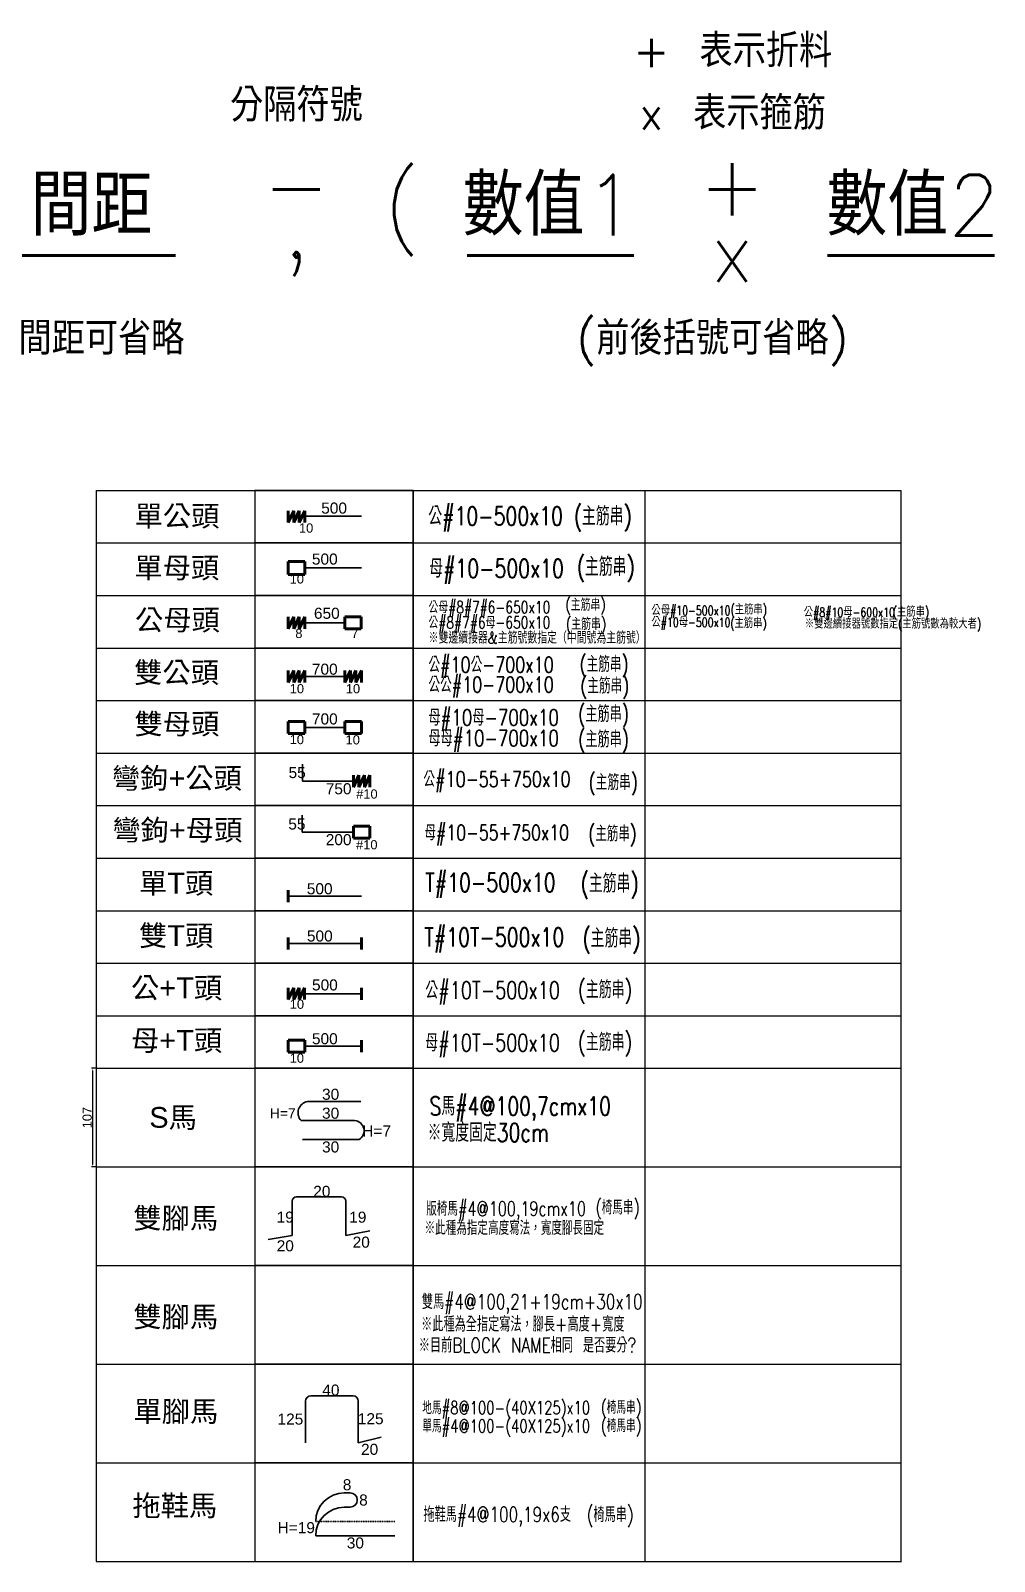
# Model space of a CAD drawing. Header units: centimetres. Extents: x 5610 to 10484, y -3338 to -105.
# Drawn here: x 6965 to 8011, y -1766 to -105 of the extents above; entities that cross this region are included whole.
import ezdxf
from ezdxf.enums import TextEntityAlignment as Align

# ---------------------------------------------------------------- set-up
doc = ezdxf.new("R2010")
doc.units = ezdxf.units.CM
doc.linetypes.add('DOT', pattern=[30, 15, -15])
for name, color, linetype in [('-取料', 31, 'Continuous'), ('1', 1, 'Continuous'), ('備註', 3, 'Continuous')]:
    doc.layers.add(name, color=color, linetype=linetype)
doc.styles.get("Standard").update_dxf_attribs({"font": 'arial.ttf'})
doc.styles.add('txt', font='txt.shx', dxfattribs={"height": 0.2, "bigfont": 'chineset.shx'})
doc.dimstyles.new('ISO-25', dxfattribs={"dimtxt": 2.5, "dimasz": 2.5, "dimexe": 1.25, "dimexo": 0.625, "dimtad": 1, "dimtxsty": 'Standard', "dimcen": 2.5, "dimadec": 0, "dimazin": 0, "dimtfac": 1, "dimtmove": 0, "dimatfit": 3, "dimfxl": 1, "dimarcsym": 0})

# ---------------------------------------------------------------- blocks, each defined once
blk = doc.blocks.new('*D37')
at = {"layer": '1', "color": 0, "lineweight": -2, "transparency": 16777216}
for p, q in [((7036.1, -1231.2), (7031.4, -1231.2)), ((7032.6, -1233.7), (7032.6, -1335.7)), ((7036.1, -1338.2), (7031.4, -1338.2))]:
    blk.add_line(p, q, dxfattribs=at)
at = {"layer": '1', "color": 0, "transparency": 16777216}
for points in [[(7032.2, -1233.7), (7033, -1233.7), (7032.6, -1231.2)], [(7032.2, -1335.7), (7033, -1335.7), (7032.6, -1338.2)]]:
    blk.add_solid(points, dxfattribs=at)
at = {"layer": 'Defpoints', "color": 0, "transparency": 16777216}
for p in [(7036.8, -1231.2), (7032.6, -1338.2), (7036.8, -1338.2)]:
    blk.add_point(p, dxfattribs=at)
at = {"layer": '1', "color": 0, "transparency": 16777216, "insert": (7026.9, -1284.7), "char_height": 10, "attachment_point": 5, "rotation": 90}
blk.add_mtext('107', dxfattribs=at)
blk = doc.blocks.new('draw_coupler_male')
at = {"color": 2, "lineweight": 50}
for p, q in [((6, 13), (0, 0.1)), ((0, 13), (0, 0.1)), ((6, 13), (6, 0.1)), ((11.9, 13), (6, 0.1)), ((11.9, 13), (11.9, 0.1)), ((17.9, 13), (11.9, 0.1)), ((17.9, 13), (17.9, 0.1))]:
    blk.add_line(p, q, dxfattribs=at)
at = {"color": 1, "lineweight": 30}
blk.add_line((0, 7), (79.4, 7), dxfattribs=at)
at = {"color": 2}
for tag, height, p in [('A', 12, (39.7, 9)), ('B', 10, (9.3, -11.6))]:
    blk.add_attdef(tag, text='', height=height, dxfattribs=at).set_placement(p, align=Align.CENTER)
blk = doc.blocks.new('draw_coupler_female')
at = {"color": 2, "lineweight": 50}
for p, q in [((0, 13.9), (0, 0)), ((18.1, 13.9), (0, 13.9)), ((18.1, 0), (0, 0)), ((18.1, 13.9), (18.1, 0))]:
    blk.add_line(p, q, dxfattribs=at)
at = {"color": 1, "lineweight": 30}
blk.add_line((18.1, 6.9), (79.4, 6.9), dxfattribs=at)
at = {"color": 2}
for tag, height, p in [('A', 12, (39.7, 8.9)), ('B', 10, (9.3, -11.6))]:
    blk.add_attdef(tag, text='', height=height, dxfattribs=at).set_placement(p, align=Align.CENTER)
blk = doc.blocks.new('draw_coupler_double_male')
at = {"color": 2, "lineweight": 50}
for p, q in [((6, 12.8), (0, 0)), ((0, 12.8), (0, 0)), ((6, 12.8), (6, 0)), ((11.9, 12.8), (6, 0)), ((11.9, 12.8), (11.9, 0)), ((17.9, 12.8), (11.9, 0)), ((17.9, 12.8), (17.9, 0)), ((67.5, 12.9), (61.5, 0)), ((61.5, 12.9), (61.5, 0)), ((67.5, 12.9), (67.5, 0)), ((73.4, 12.9), (67.5, 0)), ((73.4, 12.9), (73.4, 0)), ((79.4, 12.9), (73.4, 0)), ((79.4, 12.9), (79.4, 0))]:
    blk.add_line(p, q, dxfattribs=at)
at = {"color": 1, "lineweight": 30}
blk.add_line((0, 6.4), (79.4, 6.4), dxfattribs=at)
at = {"color": 2}
for tag, height, p in [('A', 12, (39.7, 8.4)), ('B', 10, (9.4, -11.8)), ('C', 10, (70.3, -11.8))]:
    blk.add_attdef(tag, text='', height=height, dxfattribs=at).set_placement(p, align=Align.CENTER)
blk = doc.blocks.new('draw_coupler_double_female')
at = {"color": 2, "lineweight": 50}
for p, q in [((18.1, 13), (0, 13)), ((0, 13), (0, 0)), ((18.1, 0), (0, 0)), ((18.1, 13), (18.1, 0)), ((61.5, 13), (61.5, 0)), ((79.4, 13), (61.5, 13)), ((79.4, 0.1), (61.5, 0)), ((79.4, 13), (79.4, 0))]:
    blk.add_line(p, q, dxfattribs=at)
at = {"color": 1, "lineweight": 30}
blk.add_line((18.1, 6.5), (61.5, 6.5), dxfattribs=at)
at = {"color": 2}
for tag, height, p in [('A', 12, (39.7, 9.9)), ('B', 10, (9.3, -11.5)), ('C', 10, (70, -11.8))]:
    blk.add_attdef(tag, text='', height=height, dxfattribs=at).set_placement(p, align=Align.CENTER)
blk = doc.blocks.new('draw_coupler_male_fold')
at = {"color": 1, "lineweight": 30}
for q in [(0, 18.7), (73.4, 0)]:
    blk.add_line((0, 0), q, dxfattribs=at)
at = {"color": 2, "lineweight": 50}
for p, q in [((61.4, 6.5), (55.4, -6.5)), ((55.4, 6.5), (55.4, -6.5)), ((61.4, 6.5), (61.4, -6.5)), ((67.4, 6.5), (61.4, -6.5)), ((67.4, 6.5), (67.4, -6.5)), ((73.4, 6.5), (67.4, -6.5)), ((73.4, 6.5), (73.4, -6.5))]:
    blk.add_line(p, q, dxfattribs=at)
at = {"color": 2}
blk.add_attdef('A', text='', height=12, dxfattribs=at).set_placement((-2, 3.5), align=Align.RIGHT)
for tag, height, p in [('B', 12, (33.7, -14.1)), ('C', 10, (64.4, -18.8))]:
    blk.add_attdef(tag, text='', height=height, dxfattribs=at).set_placement(p, align=Align.CENTER)
blk = doc.blocks.new('draw_coupler_female_fold')
at = {"color": 1, "lineweight": 30}
for q in [(0, 18.7), (55.8, 0)]:
    blk.add_line((0, 0), q, dxfattribs=at)
at = {"color": 2, "lineweight": 50}
for p, q in [((55.8, 6.5), (55.8, -6.5)), ((73.7, 6.5), (55.8, 6.5)), ((73.7, 6.5), (73.7, -6.5)), ((73.7, -6.5), (55.8, -6.5))]:
    blk.add_line(p, q, dxfattribs=at)
at = {"color": 2}
blk.add_attdef('A', text='', height=12, dxfattribs=at).set_placement((-2, 3), align=Align.RIGHT)
for tag, height, p in [('B', 12, (34, -14)), ('C', 10, (64.5, -18.5))]:
    blk.add_attdef(tag, text='', height=height, dxfattribs=at).set_placement(p, align=Align.CENTER)
blk = doc.blocks.new('draw_coupler_single_T')
at = {"color": 2, "lineweight": 50}
blk.add_line((0, 13), (0, 0), dxfattribs=at)
at = {"color": 1, "lineweight": 30}
blk.add_line((0, 6.5), (79.4, 6.5), dxfattribs=at)
at = {"color": 2}
blk.add_attdef('A', text='', height=12, dxfattribs=at).set_placement((39.7, 8.5), align=Align.CENTER)
blk = doc.blocks.new('draw_coupler_double_T')
at = {"color": 2, "lineweight": 50}
for p, q in [((0, 13), (0, 0)), ((79.4, 13), (79.4, 0))]:
    blk.add_line(p, q, dxfattribs=at)
at = {"color": 1, "lineweight": 30}
blk.add_line((0, 6.5), (79.4, 6.5), dxfattribs=at)
at = {"color": 2}
blk.add_attdef('A', text='', height=12, dxfattribs=at).set_placement((39.7, 8.5), align=Align.CENTER)
blk = doc.blocks.new('draw_coupler_male_T')
at = {"color": 2, "lineweight": 50}
for p, q in [((5.9, 12.6), (0, 0)), ((0, 12.6), (0, 0)), ((5.9, 12.6), (0, 0)), ((0, 12.6), (0, 0)), ((5.9, 12.6), (5.9, 0)), ((11.7, 12.6), (5.9, 0)), ((5.9, 12.6), (5.9, 0)), ((11.7, 12.6), (5.9, 0)), ((11.7, 12.6), (11.7, 0)), ((17.6, 12.6), (11.7, 0)), ((11.7, 12.6), (11.7, 0)), ((17.6, 12.6), (11.7, 0)), ((17.6, 12.6), (17.6, 0)), ((17.6, 12.6), (17.6, 0)), ((79.4, 12.8), (79.4, -0.2))]:
    blk.add_line(p, q, dxfattribs=at)
at = {"color": 1, "lineweight": 30}
blk.add_line((0, 6.3), (79.4, 6.3), dxfattribs=at)
at = {"color": 2}
for tag, height, p in [('A', 12, (39.7, 8.3)), ('B', 10, (9.3, -11.6))]:
    blk.add_attdef(tag, text='', height=height, dxfattribs=at).set_placement(p, align=Align.CENTER)
blk = doc.blocks.new('draw_coupler_female_T')
at = {"color": 2, "lineweight": 50}
for p, q in [((18.1, 13), (0, 13)), ((0, 13), (0, 0)), ((18.1, 0), (0, 0)), ((18.1, 13), (18.1, 0)), ((79.4, 13), (79.4, 0))]:
    blk.add_line(p, q, dxfattribs=at)
at = {"color": 1, "lineweight": 30}
blk.add_line((18.1, 6.5), (79.4, 6.5), dxfattribs=at)
at = {"color": 2}
for tag, height, p in [('A', 12, (39.7, 8.5)), ('B', 10, (9.3, -11.6))]:
    blk.add_attdef(tag, text='', height=height, dxfattribs=at).set_placement(p, align=Align.CENTER)
blk = doc.blocks.new('draw_rebar_horse_s')
at = {"color": 1, "lineweight": 30}
for p, q in [((63.3, 41.1), (5.2, 41.1)), ((56.4, 20.5), (-1.7, 20.5)), ((61.3, 0), (0, 0))]:
    blk.add_line(p, q, dxfattribs=at)
for centre, radius, start, end in [((7.4, 28.9), 12.4, 100.0453, 222.4393), ((55.7, 9.5), 11, 300.1635, 86.7227)]:
    blk.add_arc(centre, radius, start, end, dxfattribs=at)
at = {"color": 2}
for tag, p in [('A', (32.6, 43.1)), ('C', (32.6, 22.5)), ('E', (32.6, -14.1))]:
    blk.add_attdef(tag, text='', height=12, dxfattribs=at).set_placement(p, align=Align.CENTER)
blk.add_attdef('B', text='', height=10.8, dxfattribs=at).set_placement((-5.3, 23), align=Align.RIGHT)
blk.add_attdef('D', (67, 3.2), '', height=12, dxfattribs=at)
blk = doc.blocks.new('draw_rebar_horse_double_legged')
at = {"color": 1, "lineweight": 30}
for p, q in [((26.1, 41.8), (26.1, 4.4)), ((79.7, 46.5), (30.8, 46.5)), ((84.3, 4.4), (84.3, 41.8)), ((0, 0), (26.1, 4.4)), ((84.3, 4.4), (110.4, 9.7))]:
    blk.add_line(p, q, dxfattribs=at)
for centre, start, end in [((30.8, 41.8), 90, 180), ((79.7, 41.8), 0, 90)]:
    blk.add_arc(centre, 4.66, start, end, dxfattribs=at)
at = {"color": 2}
for tag, p in [('C', (55.2, 48)), ('A', (15.5, -11.1)), ('E', (97.9, -7.2))]:
    blk.add_attdef(tag, text='', height=12, dxfattribs=at).set_placement(p, align=Align.CENTER)
blk.add_attdef('B', text='', height=12, dxfattribs=at).set_placement((24.8, 20), align=Align.RIGHT)
blk.add_attdef('D', (84.9, 20), '', height=12, dxfattribs=at)
blk = doc.blocks.new('draw_rebar_horse_single_legged')
at = {"color": 1, "lineweight": 30}
for p, q in [((51.6, 51), (5.7, 51)), ((0, 45.4), (0, 0)), ((57.2, 0), (57.2, 45.4)), ((57.2, 0), (82.2, 6.3))]:
    blk.add_line(p, q, dxfattribs=at)
for centre, start, end in [((5.7, 45.4), 90, 180), ((51.6, 45.4), 0, 90)]:
    blk.add_arc(centre, 5.65, start, end, dxfattribs=at)
at = {"color": 2}
for tag, p in [('B', (28.6, 52.8)), ('D', (70.7, -11.5))]:
    blk.add_attdef(tag, text='', height=12, dxfattribs=at).set_placement(p, align=Align.CENTER)
blk.add_attdef('A', text='', height=12, dxfattribs=at).set_placement((-1.3, 21.3), align=Align.RIGHT)
blk.add_attdef('C', (57.9, 21.7), '', height=12, dxfattribs=at)
blk = doc.blocks.new('draw_coupler_male_female')
at = {"color": 1, "lineweight": 30}
blk.add_line((-0.2, 6.5), (61.4, 6.5), dxfattribs=at)
at = {"color": 2, "lineweight": 50}
for p, q in [((6, 12.9), (0, 0)), ((0, 12.9), (0, 0)), ((6, 12.9), (6, 0)), ((12, 12.9), (6, 0)), ((12, 12.9), (12, 0)), ((18, 12.9), (12, 0)), ((18, 12.9), (18, 0)), ((61.4, 13), (61.4, 0)), ((79.2, 13), (61.4, 13)), ((79.2, 13), (79.2, 0)), ((79.2, 0), (61.4, 0))]:
    blk.add_line(p, q, dxfattribs=at)
at = {"color": 2}
for tag, height, p in [('A', 12, (39.5, 9.1)), ('B', 10, (9.2, -11.7)), ('C', 10, (70.1, -11.7))]:
    blk.add_attdef(tag, text='', height=height, dxfattribs=at).set_placement(p, align=Align.CENTER)
blk = doc.blocks.new('draw_rebar_horse_slipper')
at = {"color": 1, "lineweight": 30}
for p, q in [((37.3, 46.5), (31, 46.5)), ((37.3, 46.5), (31, 46.5)), ((37.3, 31), (31, 31)), ((85.9, 0), (0, 0))]:
    blk.add_line(p, q, dxfattribs=at)
at = {"color": 1, "linetype": 'DOT', "lineweight": 30, "ltscale": 0.003}
blk.add_line((85.9, 15.5), (0, 15.5), dxfattribs=at)
at = {"color": 1, "lineweight": 30}
for centre, radius, start, end in [((31, 15.5), 31, 90, 180), ((37.3, 38.8), 7.75, 270, 90), ((31, 0), 31, 90, 180)]:
    blk.add_arc(centre, radius, start, end, dxfattribs=at)
at = {"color": 2}
for tag, p in [('C', (34, 49.4)), ('A', (43, -13.8))]:
    blk.add_attdef(tag, text='', height=12, dxfattribs=at).set_placement(p, align=Align.CENTER)
blk.add_attdef('D', (47.1, 32.8), '', height=12, dxfattribs=at)
blk.add_attdef('B', text='', height=12, dxfattribs=at).set_placement((-0.9, 2.8), align=Align.RIGHT)

msp = doc.modelspace()

# ---------------------------------------------------------------- linework, layer by layer
for p, q in [((7036.768, -604.206), (7910.013, -604.206)), ((7036.768, -604.206), (7036.768, -1766.203)), ((7208.768, -604.206), (7208.768, -1766.203)), ((7380.768, -604.206), (7380.768, -1766.203)), ((7631.894, -604.206), (7631.894, -1766.203)), ((7910.013, -604.206), (7910.013, -1766.203)), ((7036.768, -661.206), (7910.013, -661.206)), ((7036.768, -718.206), (7910.013, -718.206)), ((7036.768, -775.206), (7910.013, -775.206)), ((7036.768, -832.206), (7910.013, -832.206)), ((7036.768, -889.203), (7910.563, -889.203)), ((7036.768, -946.203), (7910.563, -946.203)), ((7036.768, -1003.203), (7910.563, -1003.203)), ((7036.768, -1060.203), (7910.563, -1060.203)), ((7036.768, -1117.203), (7910.563, -1117.203)), ((7036.768, -1174.203), (7910.563, -1174.203)), ((7036.768, -1231.203), (7910.563, -1231.203)), ((7036.768, -1338.203), (7910.563, -1338.203)), ((7036.768, -1445.203), (7910.563, -1445.203)), ((7036.768, -1552.203), (7910.563, -1552.203)), ((7036.768, -1659.203), (7910.563, -1659.203)), ((7036.768, -1766.203), (7910.563, -1766.203))]:
    msp.add_line(p, q)
for points in [[(7208.768, -604.206), (7208.768, -661.206), (7380.768, -661.206), (7380.768, -604.206), (7208.768, -604.206)], [(7208.768, -661.206), (7208.768, -718.206), (7380.768, -718.206), (7380.768, -661.206), (7208.768, -661.206)], [(7208.768, -718.206), (7208.768, -775.206), (7380.768, -775.206), (7380.768, -718.206), (7208.768, -718.206)], [(7208.768, -775.206), (7208.768, -832.206), (7380.768, -832.206), (7380.768, -775.206), (7208.768, -775.206)], [(7208.768, -832.203), (7208.768, -889.203), (7380.768, -889.203), (7380.768, -832.203), (7208.768, -832.203)], [(7208.768, -889.203), (7208.768, -946.203), (7380.768, -946.203), (7380.768, -889.203), (7208.768, -889.203)], [(7208.768, -946.203), (7208.768, -1003.203), (7380.768, -1003.203), (7380.768, -946.203), (7208.768, -946.203)], [(7208.768, -1003.203), (7208.768, -1060.203), (7380.768, -1060.203), (7380.768, -1003.203), (7208.768, -1003.203)], [(7208.768, -1060.203), (7208.768, -1117.203), (7380.768, -1117.203), (7380.768, -1060.203), (7208.768, -1060.203)], [(7208.768, -1117.203), (7208.768, -1174.203), (7380.768, -1174.203), (7380.768, -1117.203), (7208.768, -1117.203)], [(7208.768, -1174.203), (7208.768, -1231.203), (7380.768, -1231.203), (7380.768, -1174.203), (7208.768, -1174.203)], [(7208.768, -1231.203), (7208.768, -1338.203), (7380.768, -1338.203), (7380.768, -1231.203), (7208.768, -1231.203)], [(7208.768, -1338.203), (7208.768, -1445.203), (7380.768, -1445.203), (7380.768, -1338.203), (7208.768, -1338.203)], [(7208.768, -1445.203), (7208.768, -1552.203), (7380.768, -1552.203), (7380.768, -1445.203), (7208.768, -1445.203)], [(7208.768, -1552.203), (7208.768, -1659.203), (7380.768, -1659.203), (7380.768, -1552.203), (7208.768, -1552.203)], [(7208.768, -1659.203), (7208.768, -1766.203), (7380.768, -1766.203), (7380.768, -1659.203), (7208.768, -1659.203)]]:
    msp.add_lwpolyline(points)

# ---------------------------------------------------------------- block references
ref = msp.add_blockref('draw_coupler_male', (7245.033, -639.225))
ref.add_attrib('A', '500', dxfattribs={"color": 2, "height": 12}).set_placement((7294.829, -629.364), align=Align.CENTER)
ref.add_attrib('B', '10', dxfattribs={"color": 2, "height": 10}).set_placement((7264.441, -650.018), align=Align.CENTER)
ref = msp.add_blockref('draw_coupler_female', (7245.033, -695.268))
ref.add_attrib('A', '500', dxfattribs={"color": 2, "height": 12}).set_placement((7284.732, -684.699), align=Align.CENTER)
ref.add_attrib('B', '10', dxfattribs={"color": 2, "height": 10}).set_placement((7254.348, -705.226), align=Align.CENTER)
ref = msp.add_blockref('draw_coupler_male_female', (7245.033, -754.299))
ref.add_attrib('A', '650', dxfattribs={"color": 2, "height": 12}).set_placement((7286.937, -743.513), align=Align.CENTER)
ref.add_attrib('B', '8', dxfattribs={"color": 2, "height": 10}).set_placement((7256.612, -764.343), align=Align.CENTER)
ref.add_attrib('C', '7', dxfattribs={"color": 2, "height": 10}).set_placement((7317.483, -764.267), align=Align.CENTER)
for name, p, values in [('draw_coupler_double_male', (7245.033, -812.556), {'A': '700', 'B': '10', 'C': '10'}), ('draw_coupler_double_female', (7245.069, -868.022), {'A': '700', 'B': '10', 'C': '10'}), ('draw_coupler_female_T', (7245.069, -1213.608), {'A': '500', 'B': '10'}), ('draw_rebar_horse_slipper', (7274.919, -1738.411), {'A': '30', 'B': 'H=19', 'D': '8', 'C': '8'})]:
    msp.add_blockref(name, p).add_auto_attribs(values)
ref = msp.add_blockref('draw_coupler_male_fold', (7260.378, -919.815))
ref.add_attrib('A', '55', dxfattribs={"color": 2, "height": 12}).set_placement((7264.058, -916.315), align=Align.RIGHT)
ref.add_attrib('B', '750', dxfattribs={"color": 2, "height": 12}).set_placement((7299.765, -933.901), align=Align.CENTER)
ref.add_attrib('C', '#10', dxfattribs={"color": 2, "height": 10}).set_placement((7330.41, -938.607), align=Align.CENTER)
ref = msp.add_blockref('draw_coupler_female_fold', (7260.066, -975.151))
ref.add_attrib('A', '55', dxfattribs={"color": 2, "height": 12}).set_placement((7263.772, -972.151), align=Align.RIGHT)
ref.add_attrib('B', '200', dxfattribs={"color": 2, "height": 12}).set_placement((7299.765, -989.122), align=Align.CENTER)
ref.add_attrib('C', '#10', dxfattribs={"color": 2, "height": 10}).set_placement((7330.322, -993.654), align=Align.CENTER)
ref = msp.add_blockref('draw_coupler_single_T', (7245.033, -1050.877))
ref.add_attrib('A', '500', dxfattribs={"color": 2, "height": 12}).set_placement((7279.213, -1042.377), align=Align.CENTER)
ref = msp.add_blockref('draw_coupler_double_T', (7245.033, -1102.151))
ref.add_attrib('A', '500', dxfattribs={"color": 2, "height": 12}).set_placement((7279.32, -1093.651), align=Align.CENTER)
ref = msp.add_blockref('draw_coupler_male_T', (7245.152, -1156.552))
ref.add_attrib('A', '500', dxfattribs={"color": 2, "height": 12}).set_placement((7284.851, -1146.734), align=Align.CENTER)
ref.add_attrib('B', '10', dxfattribs={"color": 2, "height": 10}).set_placement((7254.478, -1166.644), align=Align.CENTER)
ref = msp.add_blockref('draw_rebar_horse_s', (7260.685, -1308.429))
ref.add_attrib('A', '30', dxfattribs={"color": 2, "height": 12}).set_placement((7291.072, -1265.375), align=Align.CENTER)
ref.add_attrib('B', 'H=7', dxfattribs={"color": 2, "height": 10.8066}).set_placement((7253.167, -1285.402), align=Align.RIGHT)
ref.add_attrib('C', '30', dxfattribs={"color": 2, "height": 12}).set_placement((7291.072, -1285.902), align=Align.CENTER)
ref.add_attrib('D', 'H=7', (7325.393, -1305.247), dxfattribs={"color": 2, "height": 12})
ref.add_attrib('E', '30', dxfattribs={"color": 2, "height": 12}).set_placement((7291.072, -1322.553), align=Align.CENTER)
ref = msp.add_blockref('draw_rebar_horse_double_legged', (7223.104, -1417.133))
ref.add_attrib('A', '20', dxfattribs={"color": 2, "height": 12}).set_placement((7241.853, -1429.802), align=Align.CENTER)
ref.add_attrib('B', '19', dxfattribs={"color": 2, "height": 12}).set_placement((7251.132, -1398.691), align=Align.RIGHT)
ref.add_attrib('C', '20', dxfattribs={"color": 2, "height": 12}).set_placement((7281.541, -1370.695), align=Align.CENTER)
ref.add_attrib('D', '19', (7311.251, -1398.721), dxfattribs={"color": 2, "height": 12})
ref.add_attrib('E', '20', dxfattribs={"color": 2, "height": 12}).set_placement((7324.275, -1425.838), align=Align.CENTER)
ref = msp.add_blockref('draw_rebar_horse_single_legged', (7263.827, -1637.706))
ref.add_attrib('A', '125', dxfattribs={"color": 2, "height": 12}).set_placement((7261.407, -1617.787), align=Align.RIGHT)
ref.add_attrib('B', '40', dxfattribs={"color": 2, "height": 12}).set_placement((7291.352, -1586.339), align=Align.CENTER)
ref.add_attrib('C', '125', (7320.595, -1617.39), dxfattribs={"color": 2, "height": 12})
ref.add_attrib('D', '20', dxfattribs={"color": 2, "height": 12}).set_placement((7333.396, -1650.604), align=Align.CENTER)

# ---------------------------------------------------------------- texts
at = {"layer": '-取料', "style": 'txt', "width": 0.75}
for s, height, p in [('公#10-500x10', 20, (7397.018, -631.987)), ('母#10-500x10', 20, (7398, -688.795)), ('公母#8#7#6-650x10', 12.96768, (7397.242, -730.907)), ('公母#10-500x10', 10, (7639.191, -734.559)), ('公#8#10母-600x10', 10, (7804.515, -736.442)), ('公#8#7#6母-650x10', 12.96768, (7397.242, -747.453)), ('公#10母-500x10', 10, (7639.191, -747.318)), ('公#10公-700x10', 16.88269, (7397.218, -793.344)), ('公公#10-700x10', 16.88269, (7397.218, -814.885)), ('母#10母-700x10', 17.56863, (7397.209, -850.613)), ('母母#10-700x10', 17.56863, (7397.209, -873.03)), ('公#10-55+750x10', 16.95288, (7391.687, -917.492)), ('母#10-55+750x10', 16.63345, (7392.963, -975.513)), ('T#10-500x10', 20, (7393.761, -1029.621)), ('T#10T-500x10', 20, (7392.805, -1088.964)), ('公#10T-500x10', 18.69256, (7393.746, -1146.522)), ('母#10T-500x10', 18.69256, (7393.746, -1203.522)), ('S馬#4@100,7cmx10', 20, (7398.388, -1272.224)), ('版椅馬#4@100,19cmx10', 15.28067, (7394.854, -1383.497)), ('雙馬#4@100,21+19cm+30x10', 16.14159, (7390.113, -1484.452)), ('地馬#8@100-(40X125)x10', 13.96791, (7390.538, -1599.52)), ('單馬#4@100-(40X125)x10', 13.96791, (7390.538, -1619.312)), ('拖鞋馬#4@100,19x6支', 16.16627, (7391.751, -1715.265))]:
    msp.add_text(s, height=height, dxfattribs=at).set_placement(p, align=Align.MIDDLE_LEFT)
at = {"layer": '1', "color": 3, "style": 'txt'}
for s, p in [('+ 表示折料', (7727.29, -127.072)), ('分隔符號', (7253.919, -185.971)), ('x 表示箍筋', (7727.29, -194.697)), ('(前後括號可省略)', (7705.475, -439.017)), ('間距可省略', (7042.32, -439.017))]:
    msp.add_text(s, height=36, dxfattribs=at).set_placement(p, align=Align.MIDDLE_CENTER)
at = {"layer": '1', "color": 7, "style": 'txt'}
for s, p in [('(', (7368.4, -294.694)), ('間距', (7031.391, -294.694)), ('數值1', (7528.757, -294.694)), ('數值2', (7923.597, -294.694))]:
    msp.add_text(s, height=66, dxfattribs=at).set_placement(p, align=Align.MIDDLE_CENTER)
at = {"layer": '1', "color": 1, "lineweight": 30, "style": 'txt'}
for s, p in [('+', (7726.853, -272.879)), ('-', (7253.919, -272.879)), (',', (7253.919, -318.689)), ('x', (7726.853, -344.867))]:
    msp.add_text(s, height=66, dxfattribs=at).set_placement(p, align=Align.MIDDLE_CENTER)
at = {"layer": '1', "color": 251, "style": 'txt'}
for p in [(7032.285, -309.964), (7529.652, -309.964), (7920.914, -309.964)]:
    msp.add_text('____', height=66, dxfattribs=at).set_placement(p, align=Align.MIDDLE_CENTER)
at = {"layer": '1', "color": 2}
for s, p in [('單公頭', (7124.379, -631.854)), ('單母頭', (7124.14, -688.185)), ('公母頭', (7124.822, -744.654)), ('雙公頭', (7123.874, -801.7)), ('雙母頭', (7124.236, -857.485)), ('彎鉤+公頭', (7124.252, -916.405)), ('彎鉤+母頭', (7124.807, -972.601)), ('單T頭', (7123.444, -1030.35)), ('雙T頭', (7123.438, -1087.169)), ('公+T頭', (7123.915, -1143.92)), ('母+T頭', (7123.915, -1200.92)), ('S馬', (7120.064, -1284.473)), ('雙腳馬', (7123.052, -1393.785)), ('雙腳馬', (7123.052, -1500.785)), ('單腳馬', (7123.143, -1603.409)), ('拖鞋馬', (7121.99, -1705.682))]:
    msp.add_text(s, height=22.5, dxfattribs=at).set_placement(p, align=Align.MIDDLE_CENTER)
at = {"layer": '備註', "lineweight": 25, "style": 'txt', "width": 0.75}
for s, height, p in [('(主筋串)', 20, (7554.928, -632.128)), ('(主筋串)', 20, (7558.145, -687.001)), ('(主筋串)', 12.9677, (7545.8, -728.231)), ('(主筋串)', 10, (7725.074, -733.61)), ('(主筋串)', 10, (7901.121, -736.09)), ('(主筋串)', 12.9677, (7546.38, -749.096)), ('(主筋串)', 10, (7724.85, -748.359)), ('※雙邊續接器號數指定(主筋號數為較大者)', 10, (7805.726, -748.996)), ('※雙邊續接器&主筋號數指定（中間號為主筋號）', 12.96768, (7397.482, -763.957)), ('(主筋串)', 16.8827, (7561.2, -792.755)), ('(主筋串)', 16.8827, (7561.954, -816.146)), ('(主筋串)', 17.5686, (7559.609, -846.732)), ('(主筋串)', 17.5686, (7559.609, -874.214)), ('(主筋串)', 16.9529, (7571.126, -920.909)), ('(主筋串)', 16.6335, (7570.879, -976.637)), ('(主筋串)', 20, (7562.368, -1030.528)), ('(主筋串)', 20, (7564.312, -1090.172)), ('(主筋串)', 18.6926, (7559.573, -1145.843)), ('(主筋串)', 18.6926, (7559.573, -1202.843)), ('※寬度固定30cm', 20, (7396.352, -1300.946)), ('(椅馬串)', 15.2807, (7578.468, -1382.207)), ('※此種為指定高度寫法，寬度腳長固定', 15.28067, (7393.05, -1404.393)), ('※此種為全指定寫法，腳長+高度+寬度', 16.14159, (7389.323, -1508.796)), ('※目前BLOCK NAME相同 是否要分?', 16.14159, (7386.748, -1531.592)), ('(椅馬串)', 13.9679, (7584.39, -1599.057)), ('(椅馬串)', 13.9679, (7584.39, -1618.999)), ('(椅馬串)', 16.1663, (7568.948, -1715.431))]:
    msp.add_text(s, height=height, dxfattribs=at).set_placement(p, align=Align.MIDDLE_LEFT)

# ---------------------------------------------------------------- dimensions: what is measured, and where the dimension line sits
at = {"layer": '1'}
dim = msp.add_linear_dim(base=(7032.61, -1338.203), p1=(7036.768, -1231.203), p2=(7036.768, -1338.203), angle=90, dimstyle='ISO-25', override={"dimtxt": 10}, dxfattribs=at)
dim.commit()
dim.dimension.update_dxf_attribs({"geometry": '*D37', "text_midpoint": (7026.879, -1284.703)})

doc.saveas('drawing.dxf')
